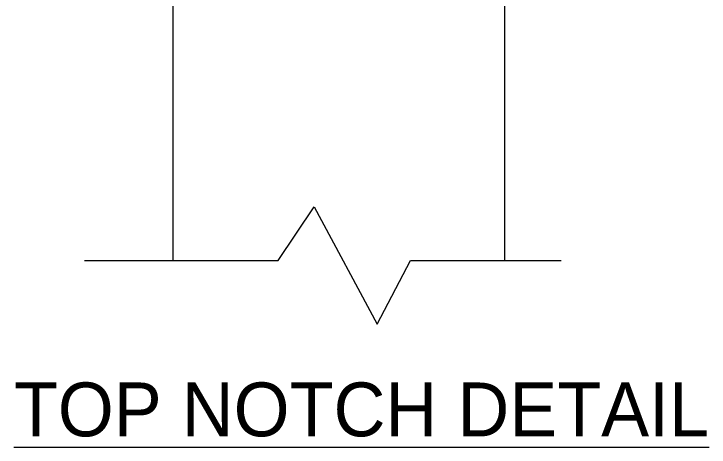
# Model space of a CAD drawing. Header units: millimetres. Extents: x 8908 to 30006, y -2054 to 18539.
# Drawn here: x 27323 to 29909, y 1067 to 2677 of the extents above; entities that cross this region are included whole.
import ezdxf

# ---------------------------------------------------------------- set-up
doc = ezdxf.new("R2010")
doc.units = ezdxf.units.MM
doc.layers.add('A-DETL-THIN', color=151, linetype='Continuous', lineweight=18)
doc.layers.add('G-ANNO-TEXT', color=231, linetype='Continuous', lineweight=9)
doc.styles.add('Nirmala UI Semilight_4', font='NirmalaS.ttf', dxfattribs={"height": 200})

msp = doc.modelspace()

# ---------------------------------------------------------------- linework, layer by layer
at = {"layer": 'A-DETL-THIN', "lineweight": 9}
for p, q in [((27914.97343, 1760.77489), (27914.97343, 3565.45823)), ((29147.34706, 3205.03133), (29147.34706, 1760.77489)), ((28305.95322, 1760.77489), (28440.15951, 1959.7439)), ((28440.15951, 1959.7439), (28674.3593, 1523.30928)), ((27585.95322, 1760.77489), (28305.95322, 1760.77489)), ((28674.3593, 1523.30928), (28797.98802, 1760.77489)), ((28797.98802, 1760.77489), (29357.98802, 1760.77489))]:
    msp.add_line(p, q, dxfattribs=at)

# ---------------------------------------------------------------- texts
at = {"layer": 'G-ANNO-TEXT', "color": 7, "insert": (27323.07467, 1307.16895), "char_height": 200, "width": 2975.864, "attachment_point": 1, "style": 'Nirmala UI Semilight_4'}
msp.add_mtext('\\LTOP NOTCH DETAIL', dxfattribs=at)

doc.saveas('drawing.dxf')
